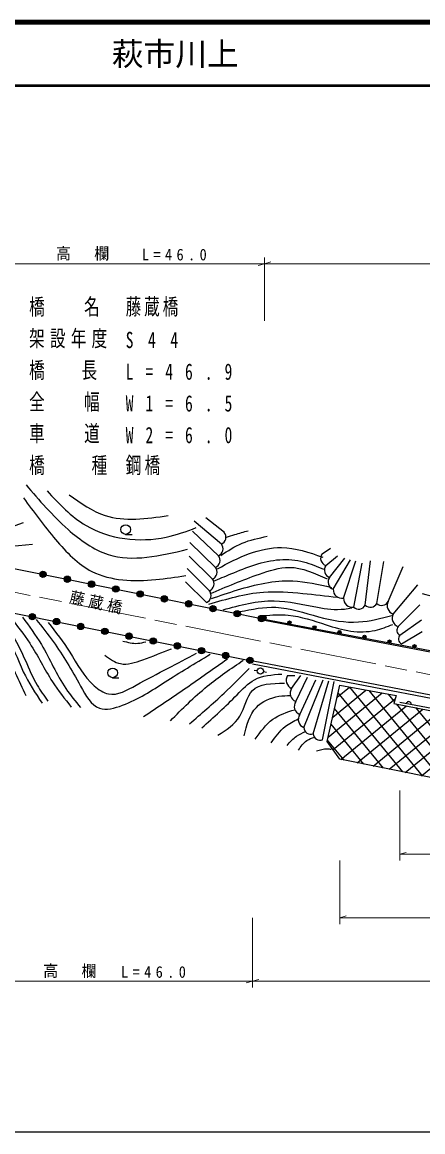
# Model space of a CAD drawing. Units: millimetres, scale not verified. Extents: x 40000 to 680000, y 20000 to 380000.
# Drawn here: x 390904 to 454030, y 205000 to 380000 of the extents above; entities that cross this region are included whole.
import ezdxf
from ezdxf.enums import TextEntityAlignment as Align

# ---------------------------------------------------------------- set-up
doc = ezdxf.new("R2010")
doc.units = ezdxf.units.MM
doc.header["$LTSCALE"] = 1000
doc.linetypes.add('CHAIN', pattern=[18.5, 12, -1.5, 3.5, -1.5])
for name, color, linetype, lineweight in [('M-BGD', 7, 'Continuous', 25), ('M-BMK', 2, 'CHAIN', 13), ('M-STR-HTXT', 7, 'Continuous', 13), ('M-TTL', 2, 'Continuous', 140), ('M-TTL-BAND', 7, 'Continuous', 25), ('M-TTL-LINE', 7, 'Continuous', 50)]:
    doc.layers.add(name, color=color, linetype=linetype, lineweight=lineweight)
doc.layers.add('M-STR-STR1', color=1, linetype='Continuous')
doc.layers.add('M-TTL-TXT', color=7, linetype='Continuous')
doc.styles.add('ＭＳ ゴシック', font='')
doc.styles.get('ＭＳ ゴシック').set_extended_font_data('MS Gothic')

msp = doc.modelspace()

# ---------------------------------------------------------------- hatches: boundary and pattern name
at = {"layer": 'M-BGD'}
h = msp.add_hatch(dxfattribs=at)
h.set_pattern_fill('USER', color=256, style=0, pattern_type=2)
h.set_pattern_definition([(309.2894, (98587, 644982), (1547.9146, 1266.4756), []), (39.2894, (98587, 644982), (-1266.4756, 1547.9146), [])])
h.paths.add_polyline_path([(440944, 275417), (449857, 273808), (449485, 272570), (476219, 267349), (476361, 268763), (484843, 267349), (484772, 265865), (494103, 265229), (503282, 265653), (503847, 255121), (479319, 256040), (440965, 263744), (438986, 266572)])

# ---------------------------------------------------------------- linework, layer by layer
for p, q in [((384100, 298587), (391130, 301106)), ((422288, 297689), (418025, 301281)), ((422756, 299529), (419865, 301806)), ((421821, 295849), (417762, 299704)), ((384209, 296901), (392532, 297689)), ((407206, 299225), (408206, 299225)), ((421354, 294010), (417324, 297952)), ((420887, 292170), (417237, 295762)), ((438159, 296168), (439473, 297044)), ((438743, 294299), (440612, 295818)), ((382703, 295257), (428612, 285950)), ((439327, 292430), (441751, 295467)), ((439911, 290561), (442627, 295205)), ((441532, 289160), (443503, 295029)), ((443153, 287758), (444467, 294679)), ((444963, 288050), (445781, 295029)), ((446774, 288342), (447883, 294942)), ((448584, 288634), (450950, 294153)), ((420420, 290330), (416886, 293834)), ((419952, 288490), (416623, 291732)), ((449373, 286663), (453227, 291262)), ((381068, 288528), (426788, 279346)), ((450161, 284692), (453578, 288109)), ((429048, 285817), (428753, 285873)), ((478860, 276370), (429048, 285817)), ((450424, 283334), (453841, 285743)), ((450687, 281976), (453928, 283903)), ((405151, 276622), (406151, 276622)), ((427943, 277725), (427445, 277773)), ((428929, 277571), (429418, 277466)), ((432728, 276983), (433867, 276983)), ((433363, 274924), (434830, 276983)), ((433998, 272865), (435882, 276720)), ((434633, 270807), (437196, 276282)), ((435268, 268748), (438335, 276282)), ((436758, 267784), (439211, 276107)), ((438247, 266820), (440087, 276019)), ((450413, 272767), (475865, 267986))]:
    msp.add_line(p, q, dxfattribs=at)
for points in [[(429078, 285698), (479092, 276117), (488427, 274766), (498008, 274520), (507220, 274643), (518398, 276363), (527856, 278819), (536845, 281890), (561587, 291738)], [(564072, 285565), (532669, 273022), (523466, 270487), (513887, 268515), (503079, 267575), (494158, 267763), (484759, 268233), (474805, 270111), (427288, 279220)], [(428753, 285873), (428674, 285888), (428627, 285907), (428574, 285948), (428540, 285985), (428518, 286029), (428500, 286094), (428499, 286145), (428505, 286174)], [(564258, 285101), (532828, 272547), (523583, 270000), (513960, 268019), (503096, 267075), (494141, 267264), (484700, 267735), (474711, 269620), (427194, 278729)], [(503847, 255121), (479319, 256040), (440965, 263744), (438986, 266572), (440944, 275417)], [(440944, 275417), (449857, 273808), (449485, 272570), (476219, 267349), (476361, 268763), (484843, 267349), (484772, 265865), (494103, 265229), (503282, 265653)], [(452220, 272427), (452207, 272528), (452174, 272615), (452110, 272708), (452041, 272770), (451952, 272820), (451826, 272843), (451726, 272830), (451639, 272797), (451545, 272733), (451483, 272663), (451434, 272575)]]:
    msp.add_lwpolyline(points, dxfattribs=at)
for centre, radius in [((407206, 299985), 760), ((394180, 292930), 500), ((394180, 292930), 440), ((394180, 292930), 380), ((394180, 292930), 320), ((394180, 292930), 260), ((394180, 292930), 200), ((394180, 292930), 140), ((394180, 292930), 80), ((394180, 292930), 20), ((398006, 292155), 500), ((398006, 292155), 440), ((398006, 292155), 380), ((398006, 292155), 320), ((398006, 292155), 260), ((398006, 292155), 200), ((398006, 292155), 140), ((398006, 292155), 80), ((398006, 292155), 20), ((401832, 291379), 500), ((401832, 291379), 440), ((401832, 291379), 380), ((401832, 291379), 320), ((401832, 291379), 260), ((401832, 291379), 200), ((401832, 291379), 140), ((401832, 291379), 80), ((401832, 291379), 20), ((405658, 290604), 500), ((405658, 290604), 440), ((405658, 290604), 380), ((405658, 290604), 320), ((405658, 290604), 260), ((405658, 290604), 200), ((405658, 290604), 140), ((405658, 290604), 80), ((405658, 290604), 20), ((409483, 289828), 500), ((409483, 289828), 440), ((409483, 289828), 380), ((409483, 289828), 320), ((409483, 289828), 260), ((409483, 289828), 200), ((409483, 289828), 140), ((409483, 289828), 80), ((409483, 289828), 20), ((413309, 289052), 500), ((413309, 289052), 440), ((413309, 289052), 380), ((413309, 289052), 320), ((413309, 289052), 260), ((413309, 289052), 200), ((413309, 289052), 140), ((413309, 289052), 80), ((413309, 289052), 20), ((417135, 288277), 500), ((417135, 288277), 440), ((417135, 288277), 380), ((417135, 288277), 320), ((417135, 288277), 260), ((417135, 288277), 200), ((417135, 288277), 140), ((417135, 288277), 80), ((417135, 288277), 20), ((420960, 287501), 500), ((420960, 287501), 440), ((420960, 287501), 380), ((420960, 287501), 320), ((420960, 287501), 260), ((420960, 287501), 200), ((420960, 287501), 140), ((420960, 287501), 80), ((420960, 287501), 20), ((424786, 286725), 500), ((424786, 286725), 440), ((424786, 286725), 380), ((424786, 286725), 320), ((392498, 286233), 500), ((392498, 286233), 440), ((392498, 286233), 380), ((392498, 286233), 320), ((392498, 286233), 260), ((392498, 286233), 200), ((392498, 286233), 140), ((392498, 286233), 80), ((392498, 286233), 20), ((396308, 285468), 500), ((396308, 285468), 440), ((396308, 285468), 380), ((396308, 285468), 320), ((396308, 285468), 260), ((396308, 285468), 200), ((396308, 285468), 140), ((396308, 285468), 80), ((396308, 285468), 20), ((424786, 286725), 260), ((424786, 286725), 200), ((424786, 286725), 140), ((424786, 286725), 80), ((424786, 286725), 20), ((428612, 285950), 500), ((428612, 285950), 440), ((428612, 285950), 380), ((428612, 285950), 320), ((428612, 285950), 260), ((428612, 285950), 200), ((428612, 285950), 140), ((428612, 285950), 80), ((428612, 285950), 20), ((429094, 286063), 250), ((429094, 286063), 150), ((429094, 286063), 50), ((433032, 285316), 250), ((433032, 285316), 150), ((433032, 285316), 50), ((400118, 284702), 500), ((400118, 284702), 440), ((400118, 284702), 380), ((400118, 284702), 320), ((400118, 284702), 260), ((400118, 284702), 200), ((400118, 284702), 140), ((400118, 284702), 80), ((400118, 284702), 20), ((403928, 283937), 500), ((403928, 283937), 440), ((403928, 283937), 380), ((403928, 283937), 320), ((403928, 283937), 260), ((403928, 283937), 200), ((403928, 283937), 140), ((403928, 283937), 80), ((403928, 283937), 20), ((407738, 283172), 500), ((407738, 283172), 440), ((407738, 283172), 380), ((436970, 284569), 250), ((436970, 284569), 150), ((436970, 284569), 50), ((440909, 283822), 250), ((440909, 283822), 150), ((440909, 283822), 50), ((407738, 283172), 320), ((407738, 283172), 260), ((407738, 283172), 200), ((407738, 283172), 140), ((407738, 283172), 80), ((407738, 283172), 20), ((411548, 282407), 500), ((411548, 282407), 440), ((411548, 282407), 380), ((411548, 282407), 320), ((411548, 282407), 260), ((411548, 282407), 200), ((411548, 282407), 140), ((411548, 282407), 80), ((411548, 282407), 20), ((415358, 281642), 500), ((415358, 281642), 440), ((415358, 281642), 380), ((415358, 281642), 320), ((415358, 281642), 260), ((415358, 281642), 200), ((415358, 281642), 140), ((444847, 283075), 250), ((444847, 283075), 150), ((444847, 283075), 50), ((448785, 282328), 250), ((448785, 282328), 150), ((448785, 282328), 50), ((452723, 281581), 250), ((415358, 281642), 80), ((415358, 281642), 20), ((419168, 280877), 500), ((419168, 280877), 440), ((419168, 280877), 380), ((419168, 280877), 320), ((419168, 280877), 260), ((419168, 280877), 200), ((419168, 280877), 140), ((419168, 280877), 80), ((419168, 280877), 20), ((422978, 280112), 500), ((422978, 280112), 440), ((422978, 280112), 380), ((422978, 280112), 320), ((422978, 280112), 260), ((422978, 280112), 200), ((422978, 280112), 140), ((422978, 280112), 80), ((422978, 280112), 20), ((452723, 281581), 150), ((452723, 281581), 50), ((426788, 279346), 500), ((426788, 279346), 440), ((426788, 279346), 380), ((426788, 279346), 320), ((426788, 279346), 260), ((426788, 279346), 200), ((426788, 279346), 140), ((426788, 279346), 80), ((426788, 279346), 20), ((405151, 277382), 760), ((428440, 277676), 500)]:
    msp.add_circle(centre, radius, dxfattribs=at)
for centre, radius, start, end in [((421832, 298784), 1186, 292.61986, 38.88007), ((421365, 296944), 1186, 292.61986, 38.88007), ((420898, 295105), 1186, 292.61986, 38.88007), ((439152, 295453), 1224, 144.22391, 250.48413), ((420431, 293265), 1186, 292.61986, 38.88007), ((439736, 293584), 1224, 144.22391, 250.48413), ((440320, 291715), 1224, 144.22391, 250.48413), ((419963, 291425), 1186, 292.61986, 38.88007), ((441309, 290540), 1398, 179.10858, 279.18066), ((419496, 289585), 1186, 292.61986, 38.88007), ((442930, 289138), 1398, 179.10858, 279.18066), ((443949, 288583), 1146, 226.03224, 332.29245), ((445759, 288875), 1146, 226.03224, 332.29245), ((447570, 289167), 1146, 226.03224, 332.29245), ((449793, 287974), 1377, 151.35666, 252.24615), ((450581, 286003), 1377, 151.35666, 252.24615), ((450802, 284112), 864, 137.82397, 244.08417), ((451065, 282754), 864, 137.82397, 244.08417), ((433915, 276222), 1410, 147.34863, 246.94247), ((434550, 274163), 1410, 147.34863, 246.94247), ((435186, 272104), 1410, 147.34863, 246.94247), ((435821, 270046), 1410, 147.34863, 246.94247), ((436374, 268824), 1109, 183.96466, 290.22485), ((437864, 267861), 1109, 183.96466, 290.22485)]:
    msp.add_arc(centre, radius, start, end, dxfattribs=at)
for points, knots in [([(391502, 307041), (393582, 304615), (395661, 302189), (398123, 300011), (400030, 298324), (402167, 296786), (404470, 296052), (408324, 294825), (412642, 295848), (416960, 296871)], [0, 0, 0, 0, 1, 1, 1, 2, 2, 2, 3, 3, 3, 3]), ([(391095, 304992), (392723, 302772), (394351, 300553), (396173, 298396), (397839, 296425), (399668, 294506), (401893, 293377), (404854, 291874), (408518, 291772), (411939, 292093), (413551, 292244), (415109, 292489), (416667, 292735)], [0, 0, 0, 0, 1, 1, 1, 2, 2, 2, 3, 3, 3, 4, 4, 4, 4]), ([(394815, 306085), (396709, 304049), (398603, 302012), (400958, 300625), (404614, 298472), (409382, 297884), (413584, 298782), (415222, 299132), (416773, 299708), (418325, 300284)], [0, 0, 0, 0, 1, 1, 1, 2, 2, 2, 3, 3, 3, 3]), ([(398296, 305471), (400126, 304163), (401956, 302854), (403961, 302195), (407013, 301191), (410469, 301693), (413925, 302195)], [0, 0, 0, 0, 1, 1, 1, 2, 2, 2, 2]), ([(423103, 298782), (423534, 298921), (423966, 299059), (424399, 299192), (425102, 299407), (425808, 299606), (426515, 299806)], [0, 0, 0, 0, 1, 1, 1, 2, 2, 2, 2]), ([(422215, 295916), (423300, 296624), (424385, 297333), (425560, 297827), (426812, 298353), (428165, 298636), (429518, 298919)], [0, 0, 0, 0, 1, 1, 1, 2, 2, 2, 2]), ([(421669, 293800), (423312, 294674), (424954, 295548), (426720, 296189), (428345, 296778), (430074, 297170), (431771, 297144), (433968, 297111), (436111, 296377), (438254, 295643)], [0, 0, 0, 0, 1, 1, 1, 2, 2, 2, 3, 3, 3, 3]), ([(420519, 289875), (423060, 290945), (425600, 292015), (428282, 292968), (429836, 293521), (431438, 294034), (433010, 294019), (435031, 293999), (437001, 293104), (438971, 292209)], [0, 0, 0, 0, 1, 1, 1, 2, 2, 2, 3, 3, 3, 3]), ([(420987, 291821), (421917, 292207), (422847, 292593), (423785, 292981), (426274, 294011), (428823, 295058), (431498, 295233), (432752, 295316), (434034, 295206), (435251, 294892), (436332, 294613), (437362, 294172), (438391, 293732)], [0, 0, 0, 0, 1, 1, 1, 2, 2, 2, 3, 3, 3, 4, 4, 4, 4]), ([(420714, 289091), (422069, 289561), (423424, 290031), (424809, 290456), (427650, 291327), (430617, 292008), (433545, 291889), (435583, 291806), (437601, 291336), (439619, 290865)], [0, 0, 0, 0, 1, 1, 1, 2, 2, 2, 3, 3, 3, 3]), ([(420304, 288203), (423148, 289049), (425992, 289895), (428904, 290114), (430958, 290270), (433046, 290113), (435115, 289910), (436944, 289730), (438760, 289513), (440575, 289295)], [0, 0, 0, 0, 1, 1, 1, 2, 2, 2, 3, 3, 3, 3]), ([(422557, 287316), (425241, 288051), (427926, 288785), (430610, 288749), (432875, 288720), (435139, 288142), (437435, 287726), (438847, 287470), (440270, 287276), (441667, 287453), (442055, 287502), (442441, 287580), (442827, 287657)], [0, 0, 0, 0, 1, 1, 1, 2, 2, 2, 3, 3, 3, 4, 4, 4, 4]), ([(453916, 289910), (457110, 289026), (460304, 288142), (463539, 287453), (467011, 286712), (470530, 286195), (474050, 285678)], [0, 0, 0, 0, 1, 1, 1, 2, 2, 2, 2]), ([(380842, 287968), (382291, 287393), (383740, 286817), (384869, 285867), (386302, 284662), (387219, 282855), (388079, 281081), (389281, 278606), (390373, 276196), (391465, 273785)], [0, 0, 0, 0, 1, 1, 1, 2, 2, 2, 3, 3, 3, 3]), ([(383754, 287606), (385417, 286359), (387079, 285111), (388231, 283492), (389477, 281742), (390126, 279557), (391075, 277563), (391909, 275811), (392974, 274207), (394039, 272602)], [0, 0, 0, 0, 1, 1, 1, 2, 2, 2, 3, 3, 3, 3]), ([(385932, 287122), (387200, 285856), (388468, 284589), (389441, 283129), (391012, 280774), (391817, 277916), (393253, 275446), (393764, 274566), (394356, 273735), (394947, 272905)], [0, 0, 0, 0, 1, 1, 1, 2, 2, 2, 3, 3, 3, 3]), ([(425218, 287043), (427117, 287429), (429016, 287816), (430883, 287726), (433127, 287617), (435325, 286822), (437572, 286224), (439669, 285666), (441809, 285281), (443919, 285405), (445685, 285509), (447430, 285969), (449175, 286429)], [0, 0, 0, 0, 1, 1, 1, 2, 2, 2, 3, 3, 3, 4, 4, 4, 4]), ([(388957, 286275), (390053, 284895), (391149, 283514), (392103, 282040), (393375, 280078), (394397, 277950), (395673, 275990), (396576, 274603), (397607, 273300), (398638, 271997)], [0, 0, 0, 0, 1, 1, 1, 2, 2, 2, 3, 3, 3, 3]), ([(390954, 286154), (391990, 284753), (393026, 283351), (393918, 281859), (395280, 279582), (396307, 277092), (397791, 274901), (398489, 273869), (399290, 272903), (400090, 271937)], [0, 0, 0, 0, 1, 1, 1, 2, 2, 2, 3, 3, 3, 3]), ([(393099, 285809), (394020, 284643), (394941, 283478), (395784, 282307), (397356, 280123), (398659, 277921), (400103, 275303), (400909, 273841), (401760, 272249), (403080, 271801), (404125, 271445), (405473, 271810), (406698, 272268), (409268, 273228), (411298, 274596), (413410, 275945), (415718, 277419), (418124, 278870), (420531, 280322)], [0, 0, 0, 0, 1, 1, 1, 2, 2, 2, 3, 3, 3, 4, 4, 4, 5, 5, 5, 6, 6, 6, 6]), ([(395008, 285307), (396185, 283785), (397363, 282263), (398396, 280649), (399576, 278804), (400568, 276838), (402268, 275325), (402932, 274733), (403705, 274210), (404506, 274054), (405926, 273775), (407444, 274660), (408862, 275446), (410625, 276422), (412233, 277247), (413884, 278108), (415354, 278875), (416857, 279671), (418361, 280467)], [0, 0, 0, 0, 1, 1, 1, 2, 2, 2, 3, 3, 3, 4, 4, 4, 5, 5, 5, 6, 6, 6, 6]), ([(428924, 286420), (430235, 286508), (431546, 286596), (432834, 286478), (434858, 286292), (436826, 285596), (438788, 284960), (440076, 284543), (441362, 284152), (442698, 283968), (443975, 283792), (445298, 283805), (446550, 284085), (447492, 284295), (448393, 284657), (449294, 285019)], [0, 0, 0, 0, 1, 1, 1, 2, 2, 2, 3, 3, 3, 4, 4, 4, 5, 5, 5, 5]), ([(406745, 282403), (407533, 282195), (408321, 281986), (409104, 282040), (409529, 282070), (409952, 282176), (410375, 282282)], [0, 0, 0, 0, 1, 1, 1, 2, 2, 2, 2]), ([(403901, 280165), (404703, 279589), (405504, 279012), (406382, 278834), (407492, 278608), (408724, 279019), (409891, 279439), (411485, 280012), (412957, 280603), (414428, 281193)], [0, 0, 0, 0, 1, 1, 1, 2, 2, 2, 3, 3, 3, 3]), ([(410012, 270485), (412258, 271987), (414504, 273488), (416727, 275022), (418920, 276534), (421091, 278077), (423261, 279620)], [0, 0, 0, 0, 1, 1, 1, 2, 2, 2, 2]), ([(414247, 269819), (416126, 271703), (418005, 273587), (420055, 275264), (421862, 276743), (423802, 278061), (425742, 279378)], [0, 0, 0, 0, 1, 1, 1, 2, 2, 2, 2]), ([(417272, 269335), (419111, 270923), (420950, 272510), (422717, 274175), (424055, 275436), (425353, 276742), (426650, 278047)], [0, 0, 0, 0, 1, 1, 1, 2, 2, 2, 2]), ([(419208, 268730), (421086, 270399), (422963, 272068), (424774, 273933), (425630, 274815), (426471, 275741), (427497, 276293), (428746, 276965), (430269, 277083), (431792, 277200)], [0, 0, 0, 0, 1, 1, 1, 2, 2, 2, 3, 3, 3, 3]), ([(421757, 267540), (423081, 268391), (424406, 269243), (425200, 270575), (425978, 271880), (426249, 273645), (427192, 274602), (428275, 275700), (430243, 275735), (432212, 275770)], [0, 0, 0, 0, 1, 1, 1, 2, 2, 2, 3, 3, 3, 3]), ([(425863, 267460), (426282, 269121), (426701, 270782), (427799, 271937), (428694, 272878), (430040, 273482), (431369, 273691), (431976, 273787), (432580, 273799), (433184, 273812)], [0, 0, 0, 0, 1, 1, 1, 2, 2, 2, 3, 3, 3, 3]), ([(427618, 266915), (428452, 268092), (429286, 269269), (430401, 270061), (431400, 270771), (432625, 271173), (433849, 271574)], [0, 0, 0, 0, 1, 1, 1, 2, 2, 2, 2]), ([(430159, 266371), (430816, 267300), (431473, 268229), (432337, 268912), (432952, 269398), (433673, 269760), (434394, 270122)], [0, 0, 0, 0, 1, 1, 1, 2, 2, 2, 2]), ([(432639, 265947), (433110, 266477), (433581, 267007), (434152, 267399), (434579, 267693), (435061, 267909), (435543, 268125)], [0, 0, 0, 0, 1, 1, 1, 2, 2, 2, 2]), ([(434430, 265206), (434825, 265784), (435220, 266362), (435772, 266723), (436135, 266961), (436567, 267105), (436998, 267248)], [0, 0, 0, 0, 1, 1, 1, 2, 2, 2, 2]), ([(437298, 265100), (437840, 265255), (438382, 265409), (438931, 265403), (439152, 265400), (439374, 265371), (439597, 265342)], [0, 0, 0, 0, 1, 1, 1, 2, 2, 2, 2])]:
    msp.add_open_spline(points, degree=3, knots=knots, dxfattribs=at)
at = {"layer": 'M-BMK'}
msp.add_line((464750, 275183), (368380, 294332), dxfattribs=at)
at = {"layer": 'M-STR-HTXT'}
for p, q in [((381985, 341907), (429078, 341907)), ((429078, 341907), (428078, 341627)), ((429078, 342907), (429078, 332907)), ((429078, 341907), (430078, 342187)), ((429078, 341907), (541393, 341907)), ((450413, 258838), (450413, 247767)), ((450413, 248767), (451413, 249047)), ((450413, 248767), (475865, 248767)), ((440944, 247767), (440944, 237767)), ((427194, 238767), (427194, 227767)), ((440944, 238767), (441944, 239047)), ((440944, 238767), (527061, 238767)), ((380721, 228767), (427194, 228767)), ((427194, 228767), (426194, 228487)), ((427194, 228767), (428194, 229047)), ((427194, 228767), (564758, 228767))]:
    msp.add_line(p, q, dxfattribs=at)
at = {"layer": 'M-TTL'}
msp.add_line((680000, 380000), (40000, 380000), dxfattribs=at)
at = {"layer": 'M-TTL-BAND'}
msp.add_line((40000, 205000), (579000, 205000), dxfattribs=at)
at = {"layer": 'M-TTL-LINE'}
msp.add_line((40000, 370000), (680000, 370000), dxfattribs=at)

# ---------------------------------------------------------------- texts
at = {"layer": 'M-STR-HTXT', "char_height": 1833, "attachment_point": 7, "style": 'ＭＳ ゴシック'}
for s, insert in [('\\T1.27;\\W0.95;高\u3000欄', (396208, 342407)), ('\\T1.62;\\W0.9;L=46.0', (409768, 342407)), ('\\T1.27;\\W0.95;高\u3000欄', (394205, 229267)), ('\\T1.62;\\W0.9;L=46.0', (406484, 229267))]:
    msp.add_mtext(s, dxfattribs=dict(at, insert=insert))
at = {"layer": 'M-STR-STR1', "char_height": 2566, "attachment_point": 7, "style": 'ＭＳ ゴシック'}
for s, insert in [('\\T1.18;\\W0.7;橋\u3000\u3000名', (391990, 333562)), ('\\T1.19;\\W0.7;藤蔵橋', (407212, 333562)), ('\\T1.34;\\W0.7;架設年度\\~', (391990, 328562)), ('\\T2.88;\\W0.7;S44', (407212, 328562)), ('\\T1.69;\\W0.7;橋\\~\\~長', (391990, 323562)), ('\\T2.55;\\W0.7;L=46.9', (407212, 323562)), ('\\T1.18;\\W0.7;全\u3000\u3000幅', (391990, 318562)), ('\\T2.55;\\W0.7;W1=6.5', (407212, 318562)), ('\\T1.18;\\W0.7;車\u3000\u3000道', (391990, 313562)), ('\\T2.55;\\W0.7;W2=6.0', (407212, 313562)), ('\\T1.34;\\W0.7;橋\u3000\u3000種\\~', (391990, 308562)), ('\\T1.22;\\W0.7;鋼橋', (407212, 308562))]:
    msp.add_mtext(s, dxfattribs=dict(at, insert=insert))
at = {"layer": 'M-STR-STR1', "insert": (398187, 288287), "char_height": 1833, "attachment_point": 7, "rotation": 348, "style": 'ＭＳ ゴシック'}
msp.add_mtext('\\T1.27;\\W0.95;藤蔵橋', dxfattribs=at)
at = {"layer": 'M-TTL-TXT', "style": 'ＭＳ ゴシック'}
msp.add_text('萩市川上', height=3666, dxfattribs=at).set_placement((405024, 375000), align=Align.MIDDLE_LEFT)

doc.saveas('drawing.dxf')
